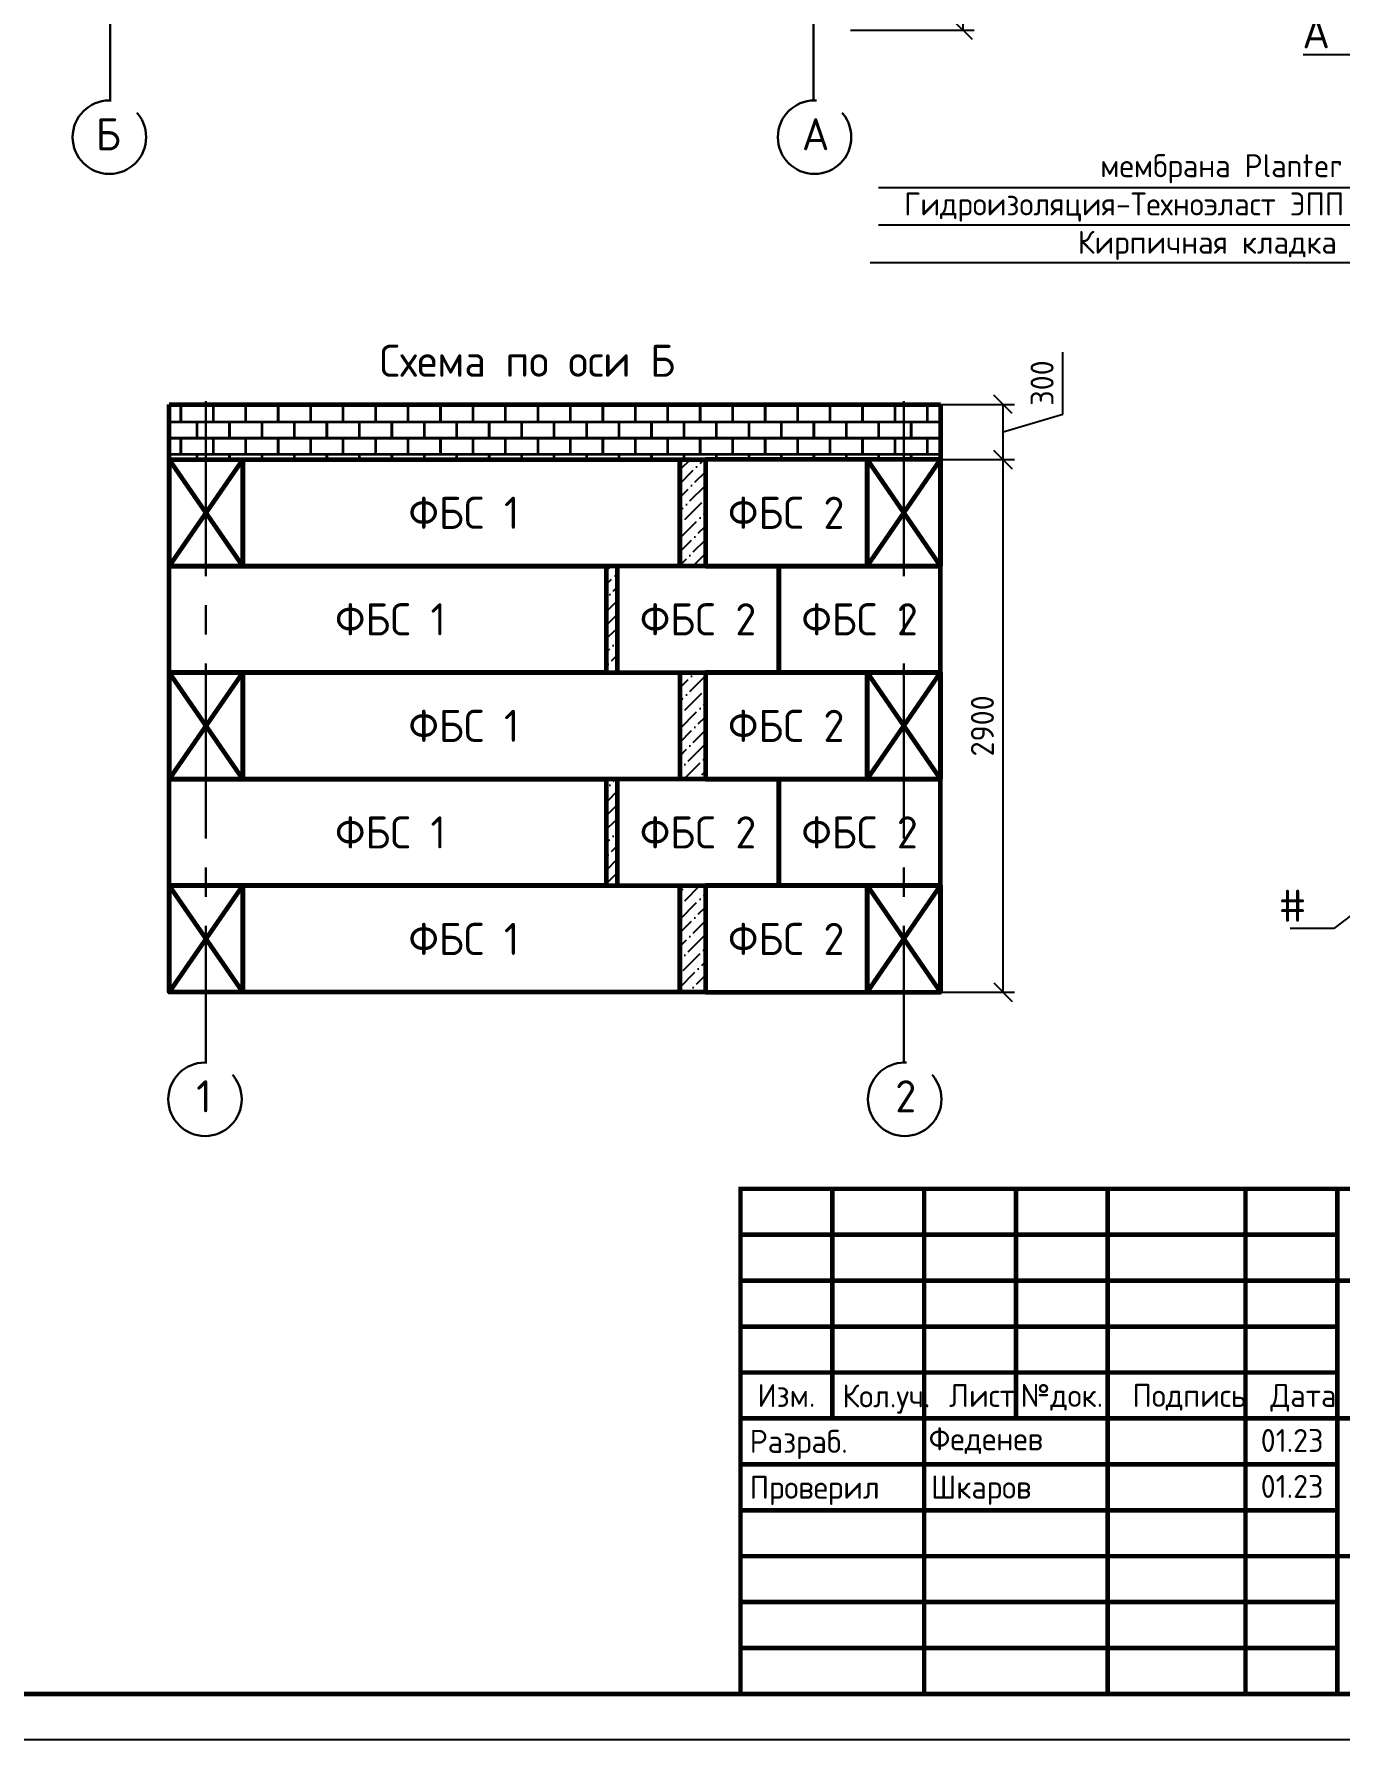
# Model space of a CAD drawing. Header units: millimetres. Extents: x 1601 to 15402, y -324 to 12625.
# Drawn here: x 8686.3 to 8828.6, y 322.7 to 508.4 of the extents above; entities that cross this region are included whole.
import ezdxf
from ezdxf import colors
from ezdxf.entities.mleader import LeaderData, LeaderLine
from ezdxf.enums import TextEntityAlignment as Align
from ezdxf.math import Vec2, Vec3

# ---------------------------------------------------------------- set-up
doc = ezdxf.new("R2010")
doc.units = ezdxf.units.MM
doc.linetypes.add('осевая2', pattern=[28.575, 19.05, -3.175, 3.175, -3.175])
for name, color, linetype, lineweight in [('Осевая', 2, 'осевая2', 30), ('Основной', 1, 'Continuous', 60), ('Размер 3.5', 250, 'Continuous', 35), ('Размеры на чертеже', 250, 'Continuous', 25)]:
    doc.layers.add(name, color=color, linetype=linetype, lineweight=lineweight)
doc.styles.add('GOST', font='GOST Common.ttf')
doc.styles.get("Standard").update_dxf_attribs({"font": 'GOST Common.ttf'})
doc.dimstyles.new('М 1 к 50', dxfattribs={"dimtxt": 2.5, "dimasz": 2, "dimexe": 1.25, "dimexo": 0, "dimgap": 1, "dimtad": 1, "dimdec": 0, "dimlfac": 50, "dimzin": 0, "dimdsep": 46, "dimtxsty": 'GOST', "dimblk": 'OBLIQUE', "dimcen": 0, "dimclrd": 256, "dimclre": 256, "dimclrt": 256, "dimazin": 2, "dimtfac": 1, "dimtdec": 0, "dimtmove": 0, "dimatfit": 3, "dimldrblk": 'NONE', "dimfxl": 1.25, "dimtolj": 1, "dimtzin": 0, "dimlwd": -1, "dimlwe": -1, "dimarcsym": 2})

# ---------------------------------------------------------------- blocks, each defined once
blk = doc.blocks.new('*U36')
at = {"layer": 'Основной', "ltscale": 20}
blk.add_lwpolyline([(0, -290), (2380, -290), (2380, 290), (0, 290)], close=True, dxfattribs=at)
at = {"layer": 'Основной', "ltscale": 20, "flags": 1}
for tag, p in [('ВЕС', (579.2, 65.4)), ('ОБЪЕМ', (579.6, 61.7))]:
    blk.add_attdef(tag, p, '', height=2.5, dxfattribs=at)
at = {"layer": 'Основной', "ltscale": 20}
blk.add_attdef('НАЗВАНИЕ', (445.5, -133.9), '', height=38.9, dxfattribs=at)
blk = doc.blocks.new('*U37')
at = {"layer": 'Основной', "ltscale": 20}
blk.add_lwpolyline([(0, -290), (880, -290), (880, 290), (0, 290)], close=True, dxfattribs=at)
at = {"layer": 'Основной', "ltscale": 20, "flags": 1}
for tag, p in [('ВЕС', (579.2, 65.4)), ('ОБЪЕМ', (579.6, 61.7))]:
    blk.add_attdef(tag, p, '', height=2.5, dxfattribs=at)
at = {"layer": 'Основной', "ltscale": 20}
blk.add_attdef('НАЗВАНИЕ', (445.5, -133.9), '', height=38.9, dxfattribs=at)
blk = doc.blocks.new('_Oblique')
at = {"color": 0, "linetype": 'ByBlock', "lineweight": -2}
blk.add_line((-0.5, -0.5), (0.5, 0.5), dxfattribs=at)
blk = doc.blocks.new('*D679')
at = {"transparency": 16777216}
for p, q in [((8775.25, 566.86), (8788.75, 566.86)), ((8787.5, 566.86), (8787.5, 508.86)), ((8775.25, 508.86), (8788.75, 508.86))]:
    blk.add_line(p, q, dxfattribs=at)
at = {"layer": 'Defpoints', "color": 0, "transparency": 16777216}
for p in [(8775.25, 566.86), (8775.25, 508.86), (8787.5, 508.86)]:
    blk.add_point(p, dxfattribs=at)
at = {"transparency": 16777216, "xscale": 2, "yscale": 2, "zscale": 2}
for p, rotation in [((8787.5, 566.86), 90), ((8787.5, 508.86), 270)]:
    blk.add_blockref('_Oblique', p, dxfattribs=dict(at, rotation=rotation))
at = {"transparency": 16777216, "insert": (8785.25, 537.86), "char_height": 2.5, "attachment_point": 5, "rotation": 90, "style": 'GOST'}
blk.add_mtext('\\A1;2900', dxfattribs=at)
blk = doc.blocks.new('_None')
blk = doc.blocks.new('*D684')
at = {"transparency": 16777216}
for p, q in [((8785.06, 462.1), (8793.13, 462.1)), ((8791.88, 404.11), (8791.88, 462.1)), ((8785.06, 404.11), (8793.13, 404.11))]:
    blk.add_line(p, q, dxfattribs=at)
at = {"layer": 'Defpoints', "color": 0, "transparency": 16777216}
for p in [(8785.06, 462.1), (8791.88, 462.1), (8785.06, 404.11)]:
    blk.add_point(p, dxfattribs=at)
at = {"transparency": 16777216, "xscale": 2, "yscale": 2, "zscale": 2}
for p, rotation in [((8791.88, 462.1), 90), ((8791.88, 404.11), 270)]:
    blk.add_blockref('_Oblique', p, dxfattribs=dict(at, rotation=rotation))
at = {"transparency": 16777216, "insert": (8789.63, 433.1), "char_height": 2.5, "attachment_point": 5, "rotation": 90, "style": 'GOST'}
blk.add_mtext('\\A1;2900', dxfattribs=at)
blk = doc.blocks.new('*D685')
at = {"transparency": 16777216}
for p, q in [((8798.38, 467.05), (8798.38, 473.8)), ((8785.06, 468.1), (8793.13, 468.1)), ((8791.88, 462.1), (8791.88, 468.1)), ((8791.88, 465.1), (8798.38, 467.05)), ((8785.06, 462.1), (8793.13, 462.1))]:
    blk.add_line(p, q, dxfattribs=at)
at = {"layer": 'Defpoints', "color": 0, "transparency": 16777216}
for p in [(8785.06, 468.1), (8791.88, 468.1), (8785.06, 462.1)]:
    blk.add_point(p, dxfattribs=at)
at = {"transparency": 16777216, "xscale": 2, "yscale": 2, "zscale": 2}
for p, rotation in [((8791.88, 468.1), 90), ((8791.88, 462.1), 270)]:
    blk.add_blockref('_Oblique', p, dxfattribs=dict(at, rotation=rotation))
at = {"transparency": 16777216, "insert": (8796.13, 470.43), "char_height": 2.5, "attachment_point": 5, "rotation": 90, "style": 'GOST'}
blk.add_mtext('\\A1;300', dxfattribs=at)
blk = doc.blocks.new('*U371')
blk.add_lwpolyline([(0, 0), (420, 0), (420, -297), (0, -297)], close=True)
at = {"const_width": 0.5}
blk.add_lwpolyline([(20, -5), (415, -5), (415, -292), (20, -292)], close=True, dxfattribs=at)
for points in [[(230, -292), (230, -237), (415, -237)], [(240, -237), (240, -262)], [(250, -237), (250, -292)], [(260, -237), (260, -262)], [(270, -237), (270, -292)], [(285, -237), (285, -292)], [(295, -237), (295, -292)], [(230, -242), (295, -242)], [(230, -247), (295, -247)], [(295, -247), (415, -247)], [(230, -252), (295, -252)], [(230, -257), (295, -257)], [(230, -262), (415, -262)], [(230, -267), (295, -267)], [(230, -272), (295, -272)], [(230, -277), (295, -277)], [(295, -277), (415, -277)], [(230, -282), (295, -282)], [(230, -287), (295, -287)]]:
    blk.add_lwpolyline(points, dxfattribs=at)
at = {"style": 'GOST'}
for s, p in [('Изм.', (235, -259.5)), ('Кол.уч.', (245.89, -259.55)), ('Лист', (256.3, -259.5)), ('№док.', (265, -259.5)), ('Подпись', (278.88, -259.5)), ('Дата', (291.31, -259.5))]:
    blk.add_text(s, height=2.5, dxfattribs=at).set_placement(p, align=Align.MIDDLE_CENTER)
for s, p in [('Разраб.', (231, -264.5)), ('Проверил', (231, -269.5))]:
    blk.add_text(s, height=2.5, dxfattribs=at).set_placement(p, align=Align.MIDDLE_LEFT)
blk.add_attdef('РАЗРАБОТАЛ', text='', height=2.5, dxfattribs=at).set_placement((250.5, -264.22), align=Align.MIDDLE_LEFT)
blk.add_attdef('ПРОВЕРИЛ', (250.75, -270.73), '', height=2.5, dxfattribs=at)
at = {"style": 'GOST', "flags": 8}
for tag, p in [('ЛИСТ', (387.6, -271.87)), ('ЛИСТОВ', (405.3, -271.86)), ('ФОРМАТ', (380.97, -294.75))]:
    blk.add_attdef(tag, text='', height=3, dxfattribs=at).set_placement(p, align=Align.MIDDLE_CENTER)
blk.add_attdef('ИМЯ_ЧЕРТЕЖА_001', (321.53, -284.99), '', height=3, dxfattribs=at)
blk = doc.blocks.new('_DotSmall')
at = {"color": 0, "linetype": 'ByBlock', "const_width": 0.5}
blk.add_lwpolyline([(-0.0625, 0, 1), (0.0625, 0, 1)], format="xyb", close=True, dxfattribs=at)

msp = doc.modelspace()

# ---------------------------------------------------------------- hatches: boundary and pattern name
h = msp.add_hatch()
h.set_pattern_fill('AR-B816C', scale=0.0087)
h.set_pattern_definition([(0, (1238.5601, -2314.6427), (1.76784, 1.76784), [3.4528125, -0.0828675]), (0, (1236.7923, -2314.5598), (1.76784, 1.76784), [3.4528125, -0.0828675]), (90, (1238.5601, -2314.6427), (-1.76784, 1.76784), [-1.8507075, 1.6849725]), (90, (1238.4772, -2314.6427), (-1.76784, 1.76784), [-1.8507075, 1.6849725])])
h.paths.add_polyline_path([(8781.0647, 468.1045), (8736.7632, 468.1045), (8736.7632, 464.1045), (8736.7632, 468.1045), (8704.4617, 468.1045), (8704.4617, 462.1048), (8781.0647, 462.1048)])
h.paths.add_polyline_path([(8785.0632, 468.1045), (8781.0647, 468.1045), (8781.0647, 462.1048), (8785.0632, 462.1048)])
h.paths.add_polyline_path([(8704.4617, 468.1045), (8701.0632, 468.1045), (8701.0632, 462.1048), (8704.4617, 462.1048)])
h = msp.add_hatch()
h.set_pattern_fill('ANSI36', scale=0.33)
h.set_pattern_definition([(45, (1276.2607, -2233.4391), (0.55565335, 2.03739561), [2.619375, -0.523875, 0, -0.523875])])
h.paths.add_polyline_path([(8759.4632, 462.1049), (8756.6632, 462.1049), (8756.6632, 450.5049), (8759.4632, 450.5049)])
h.paths.add_polyline_path([(8749.8632, 450.5047), (8748.6632, 450.5047), (8748.6632, 438.905), (8749.8632, 438.905)])
h.paths.add_polyline_path([(8756.6632, 427.305), (8759.4632, 427.305), (8759.4632, 438.9049), (8756.6632, 438.9049)])
h.paths.add_polyline_path([(8749.8632, 427.3048), (8748.6632, 427.3048), (8748.6632, 415.705), (8749.8632, 415.705)])
h.paths.add_polyline_path([(8756.6632, 404.105), (8759.4632, 404.105), (8759.4632, 415.705), (8756.6632, 415.705)])

# ---------------------------------------------------------------- linework, layer by layer
at = {"color": 0, "lineweight": 25, "ltscale": 100}
msp.add_lwpolyline([(8777.3925, 483.5414), (8835.7528, 483.5414), (8835.7528, 483.5414), (8855.5364, 483.5414)], dxfattribs=at)
at = {"layer": 'Осевая'}
for p, q in [((8694.6467, 573.2188), (8694.6467, 501.1995)), ((8771.2496, 573.2188), (8771.2496, 501.1995)), ((8705.0617, 468.4666), (8705.0617, 396.4473)), ((8781.0647, 468.4666), (8781.0647, 396.4473))]:
    msp.add_line(p, q, dxfattribs=at)
for centre in [(8694.5456, 497.2005), (8771.3506, 497.2005), (8704.9607, 392.4483), (8781.1657, 392.4483)]:
    msp.add_circle(centre, 4.0002, dxfattribs=at)
at = {"layer": 'Основной'}
for p, q in [((8701.0632, 468.1045), (8785.0632, 468.1045)), ((8701.0632, 462.1048), (8701.0632, 468.1045)), ((8785.0632, 468.1045), (8785.0632, 462.1048)), ((8701.0632, 462.1048), (8701.0632, 450.5049)), ((8709.0632, 450.5049), (8701.0632, 462.1048)), ((8709.0632, 462.1048), (8701.0632, 450.5049)), ((8777.0632, 450.5049), (8785.0632, 462.1048)), ((8777.0632, 462.1048), (8785.0632, 450.5049)), ((8785.0632, 462.1048), (8785.0632, 450.5049)), ((8709.0632, 450.5048), (8701.0632, 450.5049)), ((8777.0632, 450.5048), (8785.0632, 450.5049)), ((8701.0632, 438.9049), (8701.0632, 427.305)), ((8709.0632, 427.305), (8701.0632, 438.9049)), ((8709.0632, 438.9049), (8701.0632, 427.305)), ((8777.0632, 427.305), (8785.0632, 438.9049)), ((8777.0632, 438.9049), (8785.0632, 427.305)), ((8785.0632, 438.9049), (8785.0632, 427.305)), ((8709.0632, 427.3049), (8701.0632, 427.305)), ((8777.0632, 427.3049), (8785.0632, 427.305)), ((8701.0632, 415.705), (8701.0632, 404.105)), ((8709.0632, 404.105), (8701.0632, 415.705)), ((8709.0632, 415.705), (8701.0632, 404.105)), ((8777.0632, 404.105), (8785.0632, 415.705)), ((8777.0632, 415.705), (8785.0632, 404.105)), ((8785.0632, 415.705), (8785.0632, 404.105)), ((8709.0632, 404.105), (8701.0632, 404.105)), ((8777.0632, 404.105), (8785.0632, 404.105))]:
    msp.add_line(p, q, dxfattribs=at)
for points in [[(8701.0632, 462.1048), (8709.0632, 462.1048), (8709.0632, 450.5049), (8701.0632, 450.5049)], [(8756.6632, 462.1049), (8759.4632, 462.1049), (8759.4632, 450.5047), (8756.6632, 450.5047)], [(8785.0632, 462.1048), (8777.0632, 462.1048), (8777.0632, 450.5049), (8785.0632, 450.5049)], [(8701.0632, 438.9049), (8709.0632, 438.9049), (8709.0632, 427.305), (8701.0632, 427.305)], [(8785.0632, 438.9049), (8777.0632, 438.9049), (8777.0632, 427.305), (8785.0632, 427.305)], [(8701.0632, 415.705), (8709.0632, 415.705), (8709.0632, 404.105), (8701.0632, 404.105)], [(8756.6632, 415.705), (8759.4632, 415.705), (8759.4632, 404.105), (8756.6632, 404.105)], [(8785.0632, 415.705), (8777.0632, 415.705), (8777.0632, 404.105), (8785.0632, 404.105)]]:
    msp.add_lwpolyline(points, close=True, dxfattribs=at)
at = {"layer": 'Размеры на чертеже'}
for p, q in [((8842.9475, 491.6813), (8778.327, 491.6813)), ((8842.9475, 487.6114), (8778.327, 487.6114))]:
    msp.add_line(p, q, dxfattribs=at)

# ---------------------------------------------------------------- block references
ref = msp.add_blockref('*U371', (8533.2847, 619.6988))
ref.add_attrib('ДАТА', '01.23', dxfattribs={"height": 2.5, "style": 'GOST'}).set_placement((8823.3592, 355.2972), align=Align.MIDDLE_CENTER)
ref.add_attrib('РАЗРАБОТАЛ', 'Феденев', dxfattribs={"height": 2.5, "style": 'GOST'}).set_placement((8783.7853, 355.4745), align=Align.MIDDLE_LEFT)
ref.add_attrib('ПРОВЕРИЛ', 'Шкаров', (8784.0338, 348.9695), dxfattribs={"height": 2.5, "style": 'GOST'})
ref.add_attrib('ДАТА1', '01.23', dxfattribs={"height": 2.5, "style": 'GOST'}).set_placement((8823.3592, 350.2972), align=Align.MIDDLE_CENTER)
at = {"layer": 'Основной', "yscale": 0.02, "zscale": 0.02}
for name, p, xscale in [('*U36', (8756.6632, 456.3049), -0.02), ('*U37', (8759.4632, 456.3047), 0.02), ('*U36', (8748.6632, 444.705), -0.02), ('*U37', (8749.8632, 444.7049), 0.02), ('*U37', (8767.4632, 444.7049), 0.02), ('*U36', (8756.6632, 433.105), -0.02), ('*U37', (8759.4632, 433.1048), 0.02), ('*U36', (8748.6632, 421.505), -0.02), ('*U37', (8749.8632, 421.505), 0.02), ('*U37', (8767.4632, 421.505), 0.02), ('*U36', (8756.6632, 409.905), -0.02), ('*U37', (8759.4632, 409.9049), 0.02)]:
    msp.add_blockref(name, p, dxfattribs=dict(at, xscale=xscale))

# ---------------------------------------------------------------- texts
at = {"insert": (8842.9475, 495.3428), "char_height": 2.5, "attachment_point": 3, "style": 'GOST'}
msp.add_mtext_dynamic_manual_height_columns('мембрана Planter Standart\\PГидроизоляция-Техноэласт ЭПП - 2 слоя\\PКирпичная кладка в 3 ряда', width=81.528747, gutter_width=625, heights=[0], dxfattribs=at)
at = {"layer": 'Основной', "char_height": 3.5, "attachment_point": 5}
for s, insert in [('Б', (8694.4307, 497.5196)), ('А', (8771.4656, 497.5196)), ('1', (8704.8458, 392.7674)), ('2', (8781.2806, 392.7674))]:
    msp.add_mtext_dynamic_manual_height_columns(s, width=5.739849, gutter_width=12.5, heights=[0], dxfattribs=dict(at, insert=insert))
at = {"layer": 'Размер 3.5', "char_height": 3.5, "attachment_point": 5, "style": 'GOST'}
for s, width, heights, insert in [('Схема по оси Б', 37.356069, [0], (8740.0753, 472.8576)), ('{\\C7;ФБС 1}', 27.497551, [0], (8733.1604, 456.3049)), ('{\\C7;ФБС 2}', 15.874668, [5.3157], (8768.2632, 456.3047)), ('{\\C7;ФБС 1}', 27.497551, [0], (8725.1604, 444.705)), ('{\\C7;ФБС 2}', 15.874668, [5.3157], (8758.6632, 444.7049)), ('{\\C7;ФБС 2}', 15.874668, [5.3157], (8776.2632, 444.7049)), ('{\\C7;ФБС 1}', 27.497551, [0], (8733.1604, 433.105)), ('{\\C7;ФБС 2}', 15.874668, [5.3157], (8768.2632, 433.1048)), ('{\\C7;ФБС 1}', 27.497551, [0], (8725.1604, 421.505)), ('{\\C7;ФБС 2}', 15.874668, [5.3157], (8758.6632, 421.505)), ('{\\C7;ФБС 2}', 15.874668, [5.3157], (8776.2632, 421.505)), ('{\\C7;ФБС 1}', 27.497551, [0], (8733.1604, 409.905)), ('{\\C7;ФБС 2}', 15.874668, [5.3157], (8768.2632, 409.9049))]:
    msp.add_mtext_dynamic_manual_height_columns(s, width=width, gutter_width=12.5, heights=heights, dxfattribs=dict(at, insert=insert))

# ---------------------------------------------------------------- dimensions: what is measured, and where the dimension line sits
for base, p1, p2, picture, middle in [((8787.5003, 508.8572), (8775.2481, 566.8571), (8775.2481, 508.8572), '*D679', (8785.2503, 537.8572)), ((8791.8762, 462.1048), (8785.0632, 404.105), (8785.0632, 462.1048), '*D684', (8789.6262, 433.1049))]:
    dim = msp.add_linear_dim(base=base, p1=p1, p2=p2, angle=90, dimstyle='М 1 к 50')
    dim.commit()
    dim.dimension.update_dxf_attribs({"geometry": picture, "text_midpoint": middle})
dim = msp.add_linear_dim(base=(8791.8762, 468.1045), p1=(8785.0632, 462.1048), p2=(8785.0632, 468.1045), angle=90, dimstyle='М 1 к 50', override={"dimtmove": 1})
dim.commit()
dim.dimension.update_dxf_attribs({"geometry": '*D685', "text_midpoint": (8796.1262, 468.0547)})

# ---------------------------------------------------------------- leaders
at = {"layer": 'Размеры на чертеже'}
ml = msp.add_multileader_mtext('Standard', dxfattribs=at)
ml.set_content('А', color=256, style='GOST')
ml.set_leader_properties()
ml.set_arrow_properties(name='DOTSMALL')
ml.build(insert=Vec2(0, 0))
ml.multileader.update_dxf_attribs({"text_left_attachment_type": 5, "text_right_attachment_type": 5, "dogleg_length": 1, "arrow_head_size": 2})
ctx = ml.context
ctx.base_point, ctx.char_height, ctx.arrow_head_size, ctx.plane_origin = Vec3(8823.0331, 506.1691), 3.5, 2, Vec3(8805.1652, 535.6286)
ctx.left_attachment, ctx.right_attachment, ctx.text_align_type = 5, 5, 2
notes = []
notes.append((ctx, [(0, (1, 1, 0), (8830.4831, 506.1691), (-1, 0), 1, [(0, [(8845.8799, 500.9743)], 0, [])])]))
ctx.mtext.insert, ctx.mtext.alignment, ctx.mtext.flow_direction = Vec3(8827.4831, 510.3691), 3, 5
ml = msp.add_multileader_mtext('Standard', dxfattribs=at)
ml.set_content('#', color=256, style='GOST')
ml.set_leader_properties()
ml.set_arrow_properties(name='DOTSMALL')
ml.build(insert=Vec2(0, 0))
ml.multileader.update_dxf_attribs({"text_left_attachment_type": 6, "text_right_attachment_type": 6, "dogleg_length": 1, "arrow_head_size": 2})
ctx = ml.context
ctx.base_point, ctx.char_height, ctx.arrow_head_size, ctx.plane_origin = Vec3(8820.4591, 411.0561), 3.5, 2, Vec3(8851.186, 446.7325)
ctx.left_attachment, ctx.right_attachment, ctx.text_align_type = 6, 6, 2
notes.append((ctx, [(1, (1, 1, 0), (8827.9091, 411.0561), (-1, 0), 1, [(0, [(8850.4281, 428.2267)], 0, [])])]))
ctx.mtext.insert, ctx.mtext.width, ctx.mtext.alignment, ctx.mtext.flow_direction = Vec3(8824.9091, 415.2561), 1.75, 3, 5
for ctx, leaders in notes:
    for number, flags, end, landing, length, lines in leaders:
        leader = LeaderData()
        leader.index, (leader.has_last_leader_line, leader.has_dogleg_vector, leader.attachment_direction) = number, flags
        leader.last_leader_point, leader.dogleg_vector, leader.dogleg_length = Vec3(end), Vec3(landing), length
        for number, points, colour, breaks in lines:
            line = LeaderLine()
            line.index, line.vertices, line.color, line.breaks = number, Vec3.list(points), colors.encode_raw_color(colour), breaks
            leader.lines.append(line)
        ctx.leaders.append(leader)

doc.saveas('drawing.dxf')
